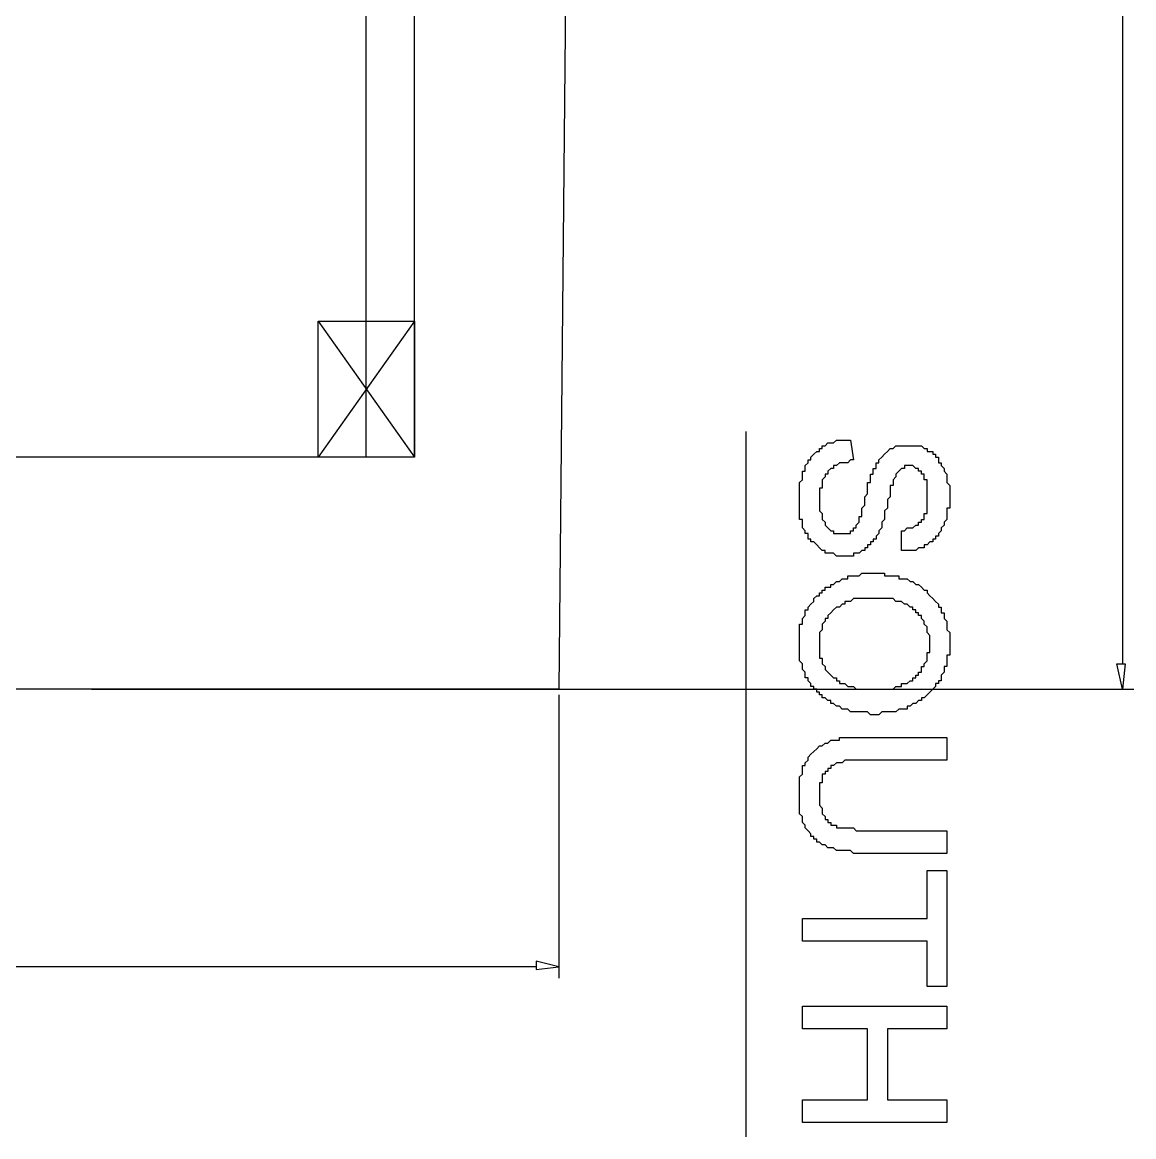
# Model space of a CAD drawing. Header units: inches. Extents: x -628 to 1537, y -1730 to 336.
# Drawn here: x 1432.8 to 1536.7, y -698.9 to -594.7 of the extents above; entities that cross this region are included whole.
import ezdxf

# ---------------------------------------------------------------- set-up
doc = ezdxf.new("R2010")
doc.units = ezdxf.units.IN
doc.layers.get('0').update_dxf_attribs({"linetype": 'CONTINUOUS'})

msp = doc.modelspace()

# ---------------------------------------------------------------- linework, layer by layer
at = {"color": 6}
for p, q in [((1490.93, 180.11), (1482.98, -657.05)), ((1500.46, -632.94), (1500.46, -698.9)), ((1508.67, -634), (1508.94, -633.74)), ((1508.94, -633.74), (1509.21, -633.74)), ((1509.21, -633.74), (1509.46, -633.74)), ((1509.46, -633.74), (1509.46, -633.74)), ((1509.46, -633.74), (1509.73, -633.74)), ((1509.73, -633.74), (1510, -633.74)), ((1510, -633.74), (1510.26, -633.74)), ((1510.26, -633.74), (1510.26, -633.74)), ((1510.26, -633.74), (1510.52, -635.6)), ((1507.35, -634.8), (1507.35, -634.54)), ((1507.35, -634.54), (1507.61, -634.54)), ((1507.61, -634.54), (1507.61, -634.27)), ((1507.61, -634.27), (1507.87, -634.27)), ((1507.87, -634.27), (1508.14, -634)), ((1507.87, -634.27), (1507.87, -634.27)), ((1508.14, -634), (1508.4, -634)), ((1508.4, -634), (1508.4, -634)), ((1508.4, -634), (1508.67, -634)), ((1508.67, -634), (1508.67, -634)), ((1513.7, -634.8), (1513.97, -634.54)), ((1513.97, -634.54), (1513.97, -634.54)), ((1513.97, -634.54), (1514.23, -634.54)), ((1514.23, -634.54), (1514.5, -634.27)), ((1514.5, -634.27), (1514.5, -634.27)), ((1514.5, -634.27), (1514.76, -634.27)), ((1514.76, -634.27), (1515.03, -634.27)), ((1515.03, -634.27), (1515.03, -634.27)), ((1515.03, -634.27), (1515.29, -634.27)), ((1515.29, -634.27), (1515.56, -634.27)), ((1515.56, -634.27), (1515.56, -634.27)), ((1515.56, -634.27), (1515.83, -634.27)), ((1515.83, -634.27), (1516.08, -634.27)), ((1516.08, -634.27), (1516.08, -634.27)), ((1516.08, -634.27), (1516.35, -634.27)), ((1516.35, -634.27), (1516.62, -634.27)), ((1516.62, -634.27), (1516.62, -634.27)), ((1516.62, -634.27), (1516.88, -634.27)), ((1516.88, -634.27), (1517.15, -634.54)), ((1517.15, -634.54), (1517.15, -634.54)), ((1517.15, -634.54), (1517.41, -634.54)), ((1517.41, -634.54), (1517.41, -634.8)), ((1506.29, -635.86), (1506.29, -635.6)), ((1506.29, -635.6), (1506.55, -635.6)), ((1506.55, -635.33), (1506.82, -635.06)), ((1506.55, -635.6), (1506.55, -635.33)), ((1506.55, -635.33), (1506.55, -635.33)), ((1506.82, -635.06), (1507.09, -634.8)), ((1506.82, -635.06), (1506.82, -635.06)), ((1507.09, -634.8), (1507.09, -634.8)), ((1507.09, -634.8), (1507.35, -634.8)), ((1510.26, -635.6), (1510, -635.86)), ((1510.52, -635.6), (1510.26, -635.6)), ((1512.91, -635.6), (1513.17, -635.33)), ((1512.91, -635.86), (1512.91, -635.6)), ((1512.91, -635.6), (1512.91, -635.6)), ((1513.17, -635.33), (1513.44, -635.06)), ((1513.17, -635.33), (1513.17, -635.33)), ((1513.17, -635.33), (1513.17, -635.33)), ((1513.44, -635.06), (1513.7, -634.8)), ((1513.44, -635.06), (1513.44, -635.06)), ((1513.7, -634.8), (1513.7, -634.8)), ((1517.41, -634.8), (1517.68, -634.8)), ((1517.68, -634.8), (1517.94, -634.8)), ((1517.94, -634.8), (1517.94, -635.06)), ((1517.94, -635.06), (1518.2, -635.06)), ((1518.2, -635.06), (1518.2, -635.33)), ((1518.2, -635.33), (1518.47, -635.33)), ((1518.47, -635.33), (1518.47, -635.6)), ((1518.47, -635.6), (1518.47, -635.6)), ((1518.47, -635.6), (1518.47, -635.86)), ((1505.75, -636.92), (1505.75, -636.65)), ((1505.75, -636.65), (1506.02, -636.65)), ((1506.02, -636.12), (1506.29, -635.86)), ((1506.02, -636.39), (1506.02, -636.12)), ((1506.02, -636.12), (1506.02, -636.12)), ((1506.02, -636.65), (1506.02, -636.39)), ((1506.29, -635.86), (1506.29, -635.86)), ((1508.4, -636.39), (1508.14, -636.65)), ((1508.14, -636.65), (1508.14, -636.65)), ((1508.14, -636.65), (1508.14, -636.92)), ((1508.67, -636.39), (1508.4, -636.39)), ((1508.4, -636.39), (1508.4, -636.39)), ((1508.94, -636.12), (1508.67, -636.12)), ((1508.67, -636.12), (1508.67, -636.39)), ((1509.21, -635.86), (1508.94, -636.12)), ((1508.94, -636.12), (1508.94, -636.12)), ((1509.46, -635.86), (1509.21, -635.86)), ((1509.73, -635.86), (1509.46, -635.86)), ((1509.46, -635.86), (1509.46, -635.86)), ((1510, -635.86), (1509.73, -635.86)), ((1512.38, -636.65), (1512.38, -636.39)), ((1512.38, -636.39), (1512.64, -636.39)), ((1512.38, -636.92), (1512.38, -636.65)), ((1512.64, -636.12), (1512.64, -635.86)), ((1512.64, -635.86), (1512.91, -635.86)), ((1512.64, -636.39), (1512.64, -636.12)), ((1512.64, -636.12), (1512.64, -636.12)), ((1514.76, -636.65), (1514.5, -636.92)), ((1515.03, -636.39), (1514.76, -636.65)), ((1514.76, -636.65), (1514.76, -636.65)), ((1515.29, -636.39), (1515.03, -636.39)), ((1515.03, -636.39), (1515.03, -636.39)), ((1515.56, -636.12), (1515.29, -636.12)), ((1515.29, -636.12), (1515.29, -636.39)), ((1515.83, -636.12), (1515.56, -636.12)), ((1516.08, -636.12), (1515.83, -636.12)), ((1515.83, -636.12), (1515.83, -636.12)), ((1516.35, -636.39), (1516.08, -636.12)), ((1516.62, -636.39), (1516.35, -636.39)), ((1516.35, -636.39), (1516.35, -636.39)), ((1516.62, -636.65), (1516.62, -636.39)), ((1516.88, -636.65), (1516.62, -636.65)), ((1516.88, -636.92), (1516.88, -636.65)), ((1518.47, -635.86), (1518.73, -635.86)), ((1518.73, -635.86), (1518.73, -636.12)), ((1518.73, -636.12), (1518.73, -636.12)), ((1518.73, -636.12), (1519, -636.39)), ((1519, -636.39), (1519, -636.39)), ((1519, -636.39), (1519, -636.65)), ((1519, -636.65), (1519.27, -636.92)), ((1505.49, -637.71), (1505.75, -637.45)), ((1505.49, -637.98), (1505.49, -637.71)), ((1505.49, -637.71), (1505.49, -637.71)), ((1505.75, -637.19), (1505.75, -636.92)), ((1505.75, -636.92), (1505.75, -636.92)), ((1505.75, -637.45), (1505.75, -637.19)), ((1507.87, -637.19), (1507.61, -637.45)), ((1507.61, -637.45), (1507.61, -637.71)), ((1507.61, -637.71), (1507.61, -637.71)), ((1507.61, -637.71), (1507.61, -637.98)), ((1508.14, -636.92), (1507.87, -636.92)), ((1507.87, -636.92), (1507.87, -637.19)), ((1507.87, -637.19), (1507.87, -637.19)), ((1511.85, -637.98), (1511.85, -637.71)), ((1511.85, -637.71), (1512.11, -637.71)), ((1512.11, -637.19), (1512.11, -636.92)), ((1512.11, -636.92), (1512.38, -636.92)), ((1512.11, -637.45), (1512.11, -637.19)), ((1512.11, -637.71), (1512.11, -637.45)), ((1514.5, -637.19), (1514.23, -637.45)), ((1514.23, -637.45), (1514.23, -637.45)), ((1514.23, -637.45), (1514.23, -637.71)), ((1514.23, -637.71), (1514.23, -637.98)), ((1514.5, -636.92), (1514.5, -636.92)), ((1514.5, -636.92), (1514.5, -636.92)), ((1514.5, -636.92), (1514.5, -637.19)), ((1514.5, -637.19), (1514.5, -637.19)), ((1517.15, -636.92), (1516.88, -636.92)), ((1517.15, -637.19), (1517.15, -636.92)), ((1517.15, -637.45), (1517.15, -637.19)), ((1517.15, -637.19), (1517.15, -637.19)), ((1517.41, -637.45), (1517.15, -637.45)), ((1517.41, -637.71), (1517.41, -637.45)), ((1517.41, -637.98), (1517.41, -637.71)), ((1519.27, -636.92), (1519.27, -636.92)), ((1519.27, -636.92), (1519.27, -637.19)), ((1519.27, -637.19), (1519.27, -637.45)), ((1519.27, -637.45), (1519.27, -637.45)), ((1519.27, -637.45), (1519.27, -637.71)), ((1519.27, -637.71), (1519.53, -637.98)), ((1505.49, -638.24), (1505.49, -637.98)), ((1505.49, -638.5), (1505.49, -638.24)), ((1505.49, -638.77), (1505.49, -638.5)), ((1505.49, -638.5), (1505.49, -638.5)), ((1505.49, -639.04), (1505.49, -638.77)), ((1507.61, -638.24), (1507.35, -638.24)), ((1507.35, -638.24), (1507.35, -638.5)), ((1507.35, -638.5), (1507.35, -638.77)), ((1507.35, -638.77), (1507.35, -639.04)), ((1507.61, -637.98), (1507.61, -638.24)), ((1511.58, -639.04), (1511.85, -638.77)), ((1511.85, -638.24), (1511.85, -637.98)), ((1511.85, -638.5), (1511.85, -638.24)), ((1511.85, -638.77), (1511.85, -638.5)), ((1511.85, -638.5), (1511.85, -638.5)), ((1514.23, -637.98), (1513.97, -637.98)), ((1513.97, -637.98), (1513.97, -638.24)), ((1513.97, -638.24), (1513.97, -638.5)), ((1513.97, -638.5), (1513.97, -638.77)), ((1513.97, -638.77), (1513.97, -639.04)), ((1517.41, -638.24), (1517.41, -637.98)), ((1517.41, -637.98), (1517.41, -637.98)), ((1517.41, -638.5), (1517.41, -638.24)), ((1517.41, -638.77), (1517.41, -638.5)), ((1517.41, -639.04), (1517.41, -638.77)), ((1517.41, -638.77), (1517.41, -638.77)), ((1519.53, -637.98), (1519.53, -637.98)), ((1519.53, -637.98), (1519.53, -638.24)), ((1519.53, -638.24), (1519.53, -638.5)), ((1519.53, -638.5), (1519.53, -638.77)), ((1519.53, -638.77), (1519.53, -639.04)), ((1505.49, -639.31), (1505.49, -639.04)), ((1505.49, -639.56), (1505.49, -639.31)), ((1505.49, -639.83), (1505.49, -639.56)), ((1505.49, -639.56), (1505.49, -639.56)), ((1505.49, -640.1), (1505.49, -639.83)), ((1505.49, -639.83), (1505.49, -639.83)), ((1507.35, -639.04), (1507.35, -639.04)), ((1507.35, -639.04), (1507.35, -639.31)), ((1507.35, -639.31), (1507.35, -639.31)), ((1507.35, -639.31), (1507.35, -639.56)), ((1507.35, -639.56), (1507.35, -639.83)), ((1507.35, -639.83), (1507.35, -640.1)), ((1511.32, -640.1), (1511.58, -639.83)), ((1511.58, -639.31), (1511.58, -639.04)), ((1511.58, -639.56), (1511.58, -639.31)), ((1511.58, -639.83), (1511.58, -639.56)), ((1511.58, -639.83), (1511.58, -639.83)), ((1513.97, -639.04), (1513.7, -639.31)), ((1513.7, -639.31), (1513.7, -639.31)), ((1513.7, -639.31), (1513.7, -639.56)), ((1513.7, -639.56), (1513.7, -639.83)), ((1513.7, -639.83), (1513.7, -640.1)), ((1517.41, -639.31), (1517.41, -639.04)), ((1517.41, -639.04), (1517.41, -639.04)), ((1517.41, -639.56), (1517.41, -639.31)), ((1517.41, -639.83), (1517.41, -639.56)), ((1517.41, -640.1), (1517.41, -639.83)), ((1519.53, -639.04), (1519.53, -639.04)), ((1519.53, -639.04), (1519.53, -639.31)), ((1519.53, -639.31), (1519.53, -639.31)), ((1519.53, -639.31), (1519.53, -639.56)), ((1519.53, -639.56), (1519.53, -639.83)), ((1519.53, -639.83), (1519.53, -640.1)), ((1505.49, -640.36), (1505.49, -640.1)), ((1505.49, -640.62), (1505.49, -640.36)), ((1505.49, -640.89), (1505.49, -640.62)), ((1505.49, -640.62), (1505.49, -640.62)), ((1505.49, -641.16), (1505.49, -640.89)), ((1507.35, -640.1), (1507.35, -640.36)), ((1507.35, -640.36), (1507.35, -640.36)), ((1507.35, -640.36), (1507.61, -640.62)), ((1507.61, -640.62), (1507.61, -640.89)), ((1507.61, -640.89), (1507.61, -640.89)), ((1507.61, -640.89), (1507.61, -641.16)), ((1511.06, -641.16), (1511.06, -640.89)), ((1511.06, -640.89), (1511.32, -640.89)), ((1511.32, -640.36), (1511.32, -640.1)), ((1511.32, -640.62), (1511.32, -640.36)), ((1511.32, -640.89), (1511.32, -640.62)), ((1511.32, -640.62), (1511.32, -640.62)), ((1513.7, -640.1), (1513.44, -640.36)), ((1513.44, -640.36), (1513.44, -640.62)), ((1513.44, -640.62), (1513.44, -640.89)), ((1513.44, -640.89), (1513.44, -640.89)), ((1513.44, -640.89), (1513.44, -641.16)), ((1513.7, -640.1), (1513.7, -640.1)), ((1517.15, -640.89), (1517.15, -640.62)), ((1517.15, -640.62), (1517.41, -640.62)), ((1517.15, -641.16), (1517.15, -640.89)), ((1517.15, -640.89), (1517.15, -640.89)), ((1517.41, -640.36), (1517.41, -640.1)), ((1517.41, -640.1), (1517.41, -640.1)), ((1517.41, -640.62), (1517.41, -640.36)), ((1519.53, -640.1), (1519.27, -640.1)), ((1519.27, -640.1), (1519.27, -640.36)), ((1519.27, -640.36), (1519.27, -640.62)), ((1519.27, -640.62), (1519.27, -640.89)), ((1519.27, -640.89), (1519.27, -640.89)), ((1519.27, -640.89), (1519.27, -641.16)), ((1505.75, -641.16), (1505.49, -641.16)), ((1505.75, -641.42), (1505.75, -641.16)), ((1505.75, -641.69), (1505.75, -641.42)), ((1505.75, -641.95), (1505.75, -641.69)), ((1505.75, -641.69), (1505.75, -641.69)), ((1506.02, -642.22), (1505.75, -641.95)), ((1507.61, -641.16), (1507.61, -641.16)), ((1507.61, -641.16), (1507.87, -641.42)), ((1507.87, -641.42), (1507.87, -641.69)), ((1507.87, -641.69), (1507.87, -641.69)), ((1507.87, -641.69), (1508.14, -641.95)), ((1508.14, -641.95), (1508.14, -641.95)), ((1508.14, -641.95), (1508.4, -642.22)), ((1510.52, -642.22), (1510.52, -641.95)), ((1510.52, -641.95), (1510.79, -641.95)), ((1510.79, -641.69), (1511.06, -641.42)), ((1510.79, -641.95), (1510.79, -641.69)), ((1510.79, -641.69), (1510.79, -641.69)), ((1511.06, -641.42), (1511.06, -641.16)), ((1511.06, -641.16), (1511.06, -641.16)), ((1511.06, -641.42), (1511.06, -641.42)), ((1513.17, -641.95), (1512.91, -642.22)), ((1513.44, -641.16), (1513.17, -641.42)), ((1513.17, -641.42), (1513.17, -641.42)), ((1513.17, -641.42), (1513.17, -641.69)), ((1513.17, -641.69), (1513.17, -641.69)), ((1513.17, -641.69), (1513.17, -641.95)), ((1513.17, -641.95), (1513.17, -641.95)), ((1515.29, -642.22), (1515.56, -641.95)), ((1515.56, -641.95), (1515.56, -641.95)), ((1515.56, -641.95), (1515.83, -641.95)), ((1515.83, -641.95), (1516.08, -641.95)), ((1516.08, -641.95), (1516.35, -641.69)), ((1516.08, -641.95), (1516.08, -641.95)), ((1516.35, -641.69), (1516.35, -641.69)), ((1516.35, -641.69), (1516.62, -641.69)), ((1516.62, -641.69), (1516.62, -641.42)), ((1516.62, -641.42), (1516.88, -641.42)), ((1516.88, -641.42), (1516.88, -641.16)), ((1516.88, -641.16), (1517.15, -641.16)), ((1519, -641.69), (1518.73, -641.95)), ((1518.73, -641.95), (1518.73, -642.22)), ((1519.27, -641.16), (1519, -641.42)), ((1519, -641.42), (1519, -641.42)), ((1519, -641.42), (1519, -641.69)), ((1519, -641.69), (1519, -641.69)), ((1506.02, -642.48), (1506.02, -642.22)), ((1506.02, -642.22), (1506.02, -642.22)), ((1506.29, -642.48), (1506.02, -642.48)), ((1506.29, -642.74), (1506.29, -642.48)), ((1506.29, -643.01), (1506.29, -642.74)), ((1506.55, -643.01), (1506.29, -643.01)), ((1506.55, -643.27), (1506.55, -643.01)), ((1508.4, -642.22), (1508.4, -642.22)), ((1508.4, -642.22), (1508.67, -642.22)), ((1508.67, -642.22), (1508.67, -642.48)), ((1508.67, -642.48), (1508.94, -642.48)), ((1508.94, -642.48), (1509.21, -642.48)), ((1509.21, -642.48), (1509.21, -642.48)), ((1509.21, -642.48), (1509.46, -642.48)), ((1509.46, -642.48), (1509.73, -642.48)), ((1509.73, -642.48), (1509.73, -642.48)), ((1509.73, -642.48), (1510, -642.48)), ((1510, -642.48), (1510.26, -642.48)), ((1510.26, -642.48), (1510.26, -642.22)), ((1510.26, -642.22), (1510.52, -642.22)), ((1512.64, -643.01), (1512.38, -643.01)), ((1512.38, -643.01), (1512.38, -643.27)), ((1512.91, -642.48), (1512.64, -642.74)), ((1512.64, -642.74), (1512.64, -642.74)), ((1512.64, -642.74), (1512.64, -643.01)), ((1512.91, -642.22), (1512.91, -642.22)), ((1512.91, -642.22), (1512.91, -642.48)), ((1515.03, -642.22), (1515.29, -642.22)), ((1515.03, -644.07), (1515.03, -642.22)), ((1518.2, -643.01), (1517.94, -643.01)), ((1517.94, -643.01), (1517.94, -643.27)), ((1518.47, -642.74), (1518.2, -642.74)), ((1518.2, -642.74), (1518.2, -643.01)), ((1518.73, -642.22), (1518.47, -642.48)), ((1518.47, -642.48), (1518.47, -642.48)), ((1518.47, -642.48), (1518.47, -642.74)), ((1518.73, -642.22), (1518.73, -642.22)), ((1506.82, -643.27), (1506.55, -643.27)), ((1507.09, -643.54), (1506.82, -643.27)), ((1506.82, -643.27), (1506.82, -643.27)), ((1507.35, -643.81), (1507.09, -643.54)), ((1507.09, -643.54), (1507.09, -643.54)), ((1507.61, -644.07), (1507.35, -643.81)), ((1507.35, -643.81), (1507.35, -643.81)), ((1507.87, -644.07), (1507.61, -644.07)), ((1507.61, -644.07), (1507.61, -644.07)), ((1507.87, -644.33), (1507.87, -644.07)), ((1511.32, -644.07), (1511.06, -644.33)), ((1511.58, -644.07), (1511.32, -644.07)), ((1511.32, -644.07), (1511.32, -644.07)), ((1511.85, -643.81), (1511.58, -643.81)), ((1511.58, -643.81), (1511.58, -644.07)), ((1512.11, -643.54), (1511.85, -643.54)), ((1511.85, -643.54), (1511.85, -643.81)), ((1512.38, -643.27), (1512.11, -643.27)), ((1512.11, -643.27), (1512.11, -643.54)), ((1515.29, -644.07), (1515.03, -644.07)), ((1515.56, -644.07), (1515.29, -644.07)), ((1515.29, -644.07), (1515.29, -644.07)), ((1515.83, -644.07), (1515.56, -644.07)), ((1516.08, -644.07), (1515.83, -644.07)), ((1516.35, -644.07), (1516.08, -644.07)), ((1516.08, -644.07), (1516.08, -644.07)), ((1516.62, -643.81), (1516.35, -644.07)), ((1516.88, -643.81), (1516.62, -643.81)), ((1516.62, -643.81), (1516.62, -643.81)), ((1517.15, -643.81), (1516.88, -643.81)), ((1517.41, -643.54), (1517.15, -643.54)), ((1517.15, -643.54), (1517.15, -643.81)), ((1517.68, -643.27), (1517.41, -643.54)), ((1517.41, -643.54), (1517.41, -643.54)), ((1517.94, -643.27), (1517.68, -643.27)), ((1517.68, -643.27), (1517.68, -643.27)), ((1508.14, -644.33), (1507.87, -644.33)), ((1508.4, -644.33), (1508.14, -644.33)), ((1508.67, -644.33), (1508.4, -644.33)), ((1508.4, -644.33), (1508.4, -644.33)), ((1508.94, -644.6), (1508.67, -644.33)), ((1509.21, -644.6), (1508.94, -644.6)), ((1508.94, -644.6), (1508.94, -644.6)), ((1509.46, -644.6), (1509.21, -644.6)), ((1509.73, -644.6), (1509.46, -644.6)), ((1509.46, -644.6), (1509.46, -644.6)), ((1510, -644.6), (1509.73, -644.6)), ((1509.73, -644.6), (1509.73, -644.6)), ((1510.26, -644.6), (1510, -644.6)), ((1510.52, -644.6), (1510.26, -644.6)), ((1510.79, -644.33), (1510.52, -644.33)), ((1510.52, -644.33), (1510.52, -644.6)), ((1511.06, -644.33), (1510.79, -644.33)), ((1511.06, -644.33), (1511.06, -644.33)), ((1511.06, -646.45), (1511.32, -646.19)), ((1511.32, -646.19), (1511.58, -646.19)), ((1511.58, -646.19), (1511.85, -646.19)), ((1511.85, -646.19), (1511.85, -646.19)), ((1511.85, -646.19), (1512.11, -646.19)), ((1512.11, -646.19), (1512.38, -646.19)), ((1512.38, -646.19), (1512.38, -646.19)), ((1512.38, -646.19), (1512.64, -646.19)), ((1512.64, -646.19), (1512.91, -646.19)), ((1512.91, -646.19), (1513.17, -646.19)), ((1513.17, -646.19), (1513.44, -646.19)), ((1513.44, -646.19), (1513.44, -646.45)), ((1508.4, -647.51), (1508.4, -647.24)), ((1508.4, -647.24), (1508.67, -647.24)), ((1508.67, -647.24), (1508.94, -646.98)), ((1508.67, -647.24), (1508.67, -647.24)), ((1508.94, -646.98), (1509.21, -646.98)), ((1509.21, -646.98), (1509.46, -646.72)), ((1509.21, -646.98), (1509.21, -646.98)), ((1509.46, -646.72), (1509.46, -646.72)), ((1509.46, -646.72), (1509.73, -646.72)), ((1509.73, -646.72), (1510, -646.72)), ((1510, -646.72), (1510, -646.45)), ((1510, -646.45), (1510.26, -646.45)), ((1510.26, -646.45), (1510.52, -646.45)), ((1510.52, -646.45), (1510.52, -646.45)), ((1510.52, -646.45), (1510.79, -646.45)), ((1510.79, -646.45), (1511.06, -646.45)), ((1511.06, -646.45), (1511.06, -646.45)), ((1513.44, -646.45), (1513.7, -646.45)), ((1513.7, -646.45), (1513.97, -646.45)), ((1513.97, -646.45), (1514.23, -646.45)), ((1514.23, -646.45), (1514.23, -646.45)), ((1514.23, -646.45), (1514.5, -646.45)), ((1514.5, -646.45), (1514.76, -646.45)), ((1514.76, -646.45), (1514.76, -646.72)), ((1514.76, -646.72), (1515.03, -646.72)), ((1515.03, -646.72), (1515.29, -646.72)), ((1515.29, -646.72), (1515.29, -646.72)), ((1515.29, -646.72), (1515.56, -646.72)), ((1515.56, -646.72), (1515.83, -646.98)), ((1515.83, -646.98), (1515.83, -646.98)), ((1515.83, -646.98), (1516.08, -646.98)), ((1516.08, -646.98), (1516.08, -646.98)), ((1516.08, -646.98), (1516.35, -647.24)), ((1516.35, -647.24), (1516.35, -647.24)), ((1516.35, -647.24), (1516.62, -647.24)), ((1516.62, -647.24), (1516.88, -647.51)), ((1506.82, -648.57), (1507.09, -648.31)), ((1507.09, -648.31), (1507.09, -648.31)), ((1507.09, -648.31), (1507.35, -648.31)), ((1507.35, -648.31), (1507.35, -648.04)), ((1507.35, -648.04), (1507.61, -648.04)), ((1507.61, -648.04), (1507.61, -647.78)), ((1507.61, -647.78), (1507.87, -647.78)), ((1507.87, -647.78), (1507.87, -647.51)), ((1507.87, -647.51), (1508.14, -647.51)), ((1508.14, -647.51), (1508.4, -647.51)), ((1516.88, -647.51), (1516.88, -647.51)), ((1516.88, -647.51), (1517.15, -647.78)), ((1517.15, -647.78), (1517.15, -647.78)), ((1517.15, -647.78), (1517.41, -647.78)), ((1517.41, -647.78), (1517.41, -648.04)), ((1517.41, -648.04), (1517.41, -648.04)), ((1517.41, -648.04), (1517.68, -648.31)), ((1517.68, -648.31), (1517.68, -648.31)), ((1517.68, -648.31), (1517.94, -648.57)), ((1506.29, -649.37), (1506.55, -649.1)), ((1506.29, -649.63), (1506.29, -649.37)), ((1506.29, -649.37), (1506.29, -649.37)), ((1506.55, -649.1), (1506.82, -648.84)), ((1506.55, -649.1), (1506.55, -649.1)), ((1506.82, -648.84), (1506.82, -648.57)), ((1506.82, -648.84), (1506.82, -648.84)), ((1508.94, -649.37), (1508.67, -649.63)), ((1509.21, -649.37), (1508.94, -649.37)), ((1508.94, -649.37), (1508.94, -649.37)), ((1509.46, -649.1), (1509.21, -649.37)), ((1509.73, -649.1), (1509.46, -649.1)), ((1509.46, -649.1), (1509.46, -649.1)), ((1510, -648.84), (1509.73, -648.84)), ((1509.73, -648.84), (1509.73, -649.1)), ((1510.26, -648.84), (1510, -648.84)), ((1510.52, -648.57), (1510.26, -648.84)), ((1510.26, -648.84), (1510.26, -648.84)), ((1510.79, -648.57), (1510.52, -648.57)), ((1511.06, -648.57), (1510.79, -648.57)), ((1510.79, -648.57), (1510.79, -648.57)), ((1511.32, -648.57), (1511.06, -648.57)), ((1511.58, -648.57), (1511.32, -648.57)), ((1511.32, -648.57), (1511.32, -648.57)), ((1511.85, -648.57), (1511.58, -648.57)), ((1512.11, -648.57), (1511.85, -648.57)), ((1512.38, -648.57), (1512.11, -648.57)), ((1512.64, -648.57), (1512.38, -648.57)), ((1512.38, -648.57), (1512.38, -648.57)), ((1512.91, -648.57), (1512.64, -648.57)), ((1513.17, -648.57), (1512.91, -648.57)), ((1512.91, -648.57), (1512.91, -648.57)), ((1513.44, -648.57), (1513.17, -648.57)), ((1513.7, -648.57), (1513.44, -648.57)), ((1513.97, -648.57), (1513.7, -648.57)), ((1514.23, -648.57), (1513.97, -648.57)), ((1513.97, -648.57), (1513.97, -648.57)), ((1514.5, -648.84), (1514.23, -648.57)), ((1514.76, -648.84), (1514.5, -648.84)), ((1514.5, -648.84), (1514.5, -648.84)), ((1515.03, -648.84), (1514.76, -648.84)), ((1515.29, -649.1), (1515.03, -648.84)), ((1515.03, -648.84), (1515.03, -648.84)), ((1515.56, -649.1), (1515.29, -649.1)), ((1515.29, -649.1), (1515.29, -649.1)), ((1515.83, -649.37), (1515.56, -649.1)), ((1515.56, -649.1), (1515.56, -649.1)), ((1516.08, -649.37), (1515.83, -649.37)), ((1515.83, -649.37), (1515.83, -649.37)), ((1516.08, -649.63), (1516.08, -649.37)), ((1517.94, -648.57), (1517.94, -648.57)), ((1517.94, -648.57), (1518.2, -648.84)), ((1518.2, -648.84), (1518.2, -648.84)), ((1518.2, -648.84), (1518.47, -649.1)), ((1518.47, -649.1), (1518.47, -649.1)), ((1518.47, -649.1), (1518.47, -649.37)), ((1518.47, -649.37), (1518.73, -649.37)), ((1518.73, -649.37), (1518.73, -649.63)), ((1505.75, -650.43), (1506.02, -650.16)), ((1506.02, -649.89), (1506.02, -649.63)), ((1506.02, -649.63), (1506.29, -649.63)), ((1506.02, -650.16), (1506.02, -649.89)), ((1506.02, -650.16), (1506.02, -650.16)), ((1508.4, -649.89), (1508.14, -650.16)), ((1508.14, -650.16), (1508.14, -650.16)), ((1508.14, -650.16), (1508.14, -650.43)), ((1508.67, -649.63), (1508.4, -649.89)), ((1508.4, -649.89), (1508.4, -649.89)), ((1508.67, -649.63), (1508.67, -649.63)), ((1508.67, -649.63), (1508.67, -649.63)), ((1516.35, -649.63), (1516.08, -649.63)), ((1516.35, -649.89), (1516.35, -649.63)), ((1516.62, -649.89), (1516.35, -649.89)), ((1516.62, -650.16), (1516.62, -649.89)), ((1516.88, -650.16), (1516.62, -650.16)), ((1516.88, -650.43), (1516.88, -650.16)), ((1518.73, -649.63), (1518.73, -649.89)), ((1518.73, -649.89), (1519, -649.89)), ((1519, -649.89), (1519, -650.16)), ((1519, -650.16), (1519, -650.43)), ((1505.49, -651.22), (1505.49, -650.95)), ((1505.49, -650.95), (1505.75, -650.95)), ((1505.49, -651.49), (1505.49, -651.22)), ((1505.75, -650.69), (1505.75, -650.43)), ((1505.75, -650.43), (1505.75, -650.43)), ((1505.75, -650.95), (1505.75, -650.69)), ((1507.87, -650.69), (1507.61, -650.95)), ((1507.61, -650.95), (1507.61, -651.22)), ((1507.61, -651.22), (1507.61, -651.22)), ((1507.61, -651.22), (1507.61, -651.49)), ((1508.14, -650.43), (1507.87, -650.43)), ((1507.87, -650.43), (1507.87, -650.69)), ((1507.87, -650.69), (1507.87, -650.69)), ((1517.15, -650.69), (1516.88, -650.43)), ((1516.88, -650.43), (1516.88, -650.43)), ((1517.15, -650.95), (1517.15, -650.69)), ((1517.41, -651.22), (1517.15, -650.95)), ((1517.15, -650.95), (1517.15, -650.95)), ((1517.41, -651.49), (1517.41, -651.22)), ((1517.41, -651.22), (1517.41, -651.22)), ((1519, -650.43), (1519, -650.43)), ((1519, -650.43), (1519.27, -650.69)), ((1519.27, -650.69), (1519.27, -650.69)), ((1519.27, -650.69), (1519.27, -650.95)), ((1519.27, -650.95), (1519.27, -651.22)), ((1519.27, -651.22), (1519.27, -651.22)), ((1519.27, -651.22), (1519.27, -651.49)), ((1505.49, -651.75), (1505.49, -651.49)), ((1505.49, -652.01), (1505.49, -651.75)), ((1505.49, -651.75), (1505.49, -651.75)), ((1505.49, -652.28), (1505.49, -652.01)), ((1505.49, -652.55), (1505.49, -652.28)), ((1505.49, -652.28), (1505.49, -652.28)), ((1507.61, -651.49), (1507.35, -651.75)), ((1507.35, -651.75), (1507.35, -651.75)), ((1507.35, -651.75), (1507.35, -652.01)), ((1507.35, -652.01), (1507.35, -652.28)), ((1507.35, -652.28), (1507.35, -652.28)), ((1507.35, -652.28), (1507.35, -652.55)), ((1517.41, -651.75), (1517.41, -651.49)), ((1517.68, -652.01), (1517.41, -651.75)), ((1517.41, -651.75), (1517.41, -651.75)), ((1517.68, -652.28), (1517.68, -652.01)), ((1517.68, -652.55), (1517.68, -652.28)), ((1519.27, -651.49), (1519.53, -651.75)), ((1519.53, -651.75), (1519.53, -652.01)), ((1519.53, -652.01), (1519.53, -652.01)), ((1519.53, -652.01), (1519.53, -652.28)), ((1519.53, -652.28), (1519.53, -652.55)), ((1505.49, -652.81), (1505.49, -652.55)), ((1505.49, -653.07), (1505.49, -652.81)), ((1505.49, -652.81), (1505.49, -652.81)), ((1505.49, -653.34), (1505.49, -653.07)), ((1505.49, -653.6), (1505.49, -653.34)), ((1505.49, -653.34), (1505.49, -653.34)), ((1507.35, -652.55), (1507.35, -652.81)), ((1507.35, -652.81), (1507.35, -654.13)), ((1507.35, -652.81), (1507.35, -652.81)), ((1507.35, -652.81), (1507.35, -652.81)), ((1517.68, -652.81), (1517.68, -652.55)), ((1517.68, -652.55), (1517.68, -652.55)), ((1517.68, -653.07), (1517.68, -652.81)), ((1517.68, -653.34), (1517.68, -653.07)), ((1517.68, -653.07), (1517.68, -653.07)), ((1517.68, -653.6), (1517.68, -653.34)), ((1519.53, -652.55), (1519.53, -652.81)), ((1519.53, -652.81), (1519.53, -653.87)), ((1519.53, -652.81), (1519.53, -652.81)), ((1519.53, -652.81), (1519.53, -652.81)), ((1505.49, -653.87), (1505.49, -653.6)), ((1505.49, -654.13), (1505.49, -653.87)), ((1505.49, -654.4), (1505.49, -654.13)), ((1505.49, -654.13), (1505.49, -654.13)), ((1505.75, -654.66), (1505.49, -654.4)), ((1507.35, -654.13), (1507.61, -654.13)), ((1507.61, -654.13), (1507.61, -654.66)), ((1517.15, -654.66), (1517.41, -654.4)), ((1517.41, -653.87), (1517.41, -653.6)), ((1517.41, -653.6), (1517.68, -653.6)), ((1517.41, -654.13), (1517.41, -653.87)), ((1517.41, -654.4), (1517.41, -654.13)), ((1517.41, -654.13), (1517.41, -654.13)), ((1519.53, -653.87), (1519.27, -653.87)), ((1519.27, -653.87), (1519.27, -654.93)), ((1505.75, -654.93), (1505.75, -654.66)), ((1505.75, -654.66), (1505.75, -654.66)), ((1505.75, -655.19), (1505.75, -654.93)), ((1506.02, -655.46), (1505.75, -655.19)), ((1505.75, -655.19), (1505.75, -655.19)), ((1506.02, -655.72), (1506.02, -655.46)), ((1506.02, -655.46), (1506.02, -655.46)), ((1507.61, -654.66), (1507.87, -654.93)), ((1507.87, -654.93), (1507.87, -654.93)), ((1507.87, -654.93), (1507.87, -655.19)), ((1507.87, -655.19), (1508.14, -655.46)), ((1508.14, -655.46), (1508.14, -655.46)), ((1508.14, -655.46), (1508.4, -655.72)), ((1516.62, -655.72), (1516.62, -655.46)), ((1516.62, -655.46), (1516.88, -655.46)), ((1516.88, -655.19), (1516.88, -654.93)), ((1516.88, -654.93), (1517.15, -654.93)), ((1516.88, -655.46), (1516.88, -655.19)), ((1517.15, -654.93), (1517.15, -654.66)), ((1517.15, -654.66), (1517.15, -654.66)), ((1519, -655.46), (1518.73, -655.72)), ((1519.27, -654.93), (1519, -654.93)), ((1519, -654.93), (1519, -655.19)), ((1519, -655.19), (1519, -655.46)), ((1519, -655.46), (1519, -655.46)), ((1506.02, -655.99), (1506.02, -655.72)), ((1506.29, -655.99), (1506.02, -655.99)), ((1506.29, -656.25), (1506.29, -655.99)), ((1506.55, -656.51), (1506.29, -656.25)), ((1506.29, -656.25), (1506.29, -656.25)), ((1506.55, -656.78), (1506.55, -656.51)), ((1508.4, -655.72), (1508.4, -655.72)), ((1508.4, -655.72), (1508.67, -655.99)), ((1508.67, -655.99), (1508.67, -655.99)), ((1508.67, -655.99), (1508.67, -655.99)), ((1508.67, -655.99), (1508.94, -655.99)), ((1508.94, -655.99), (1508.94, -656.25)), ((1508.94, -656.25), (1509.21, -656.25)), ((1509.21, -656.25), (1509.21, -656.51)), ((1509.21, -656.51), (1509.46, -656.51)), ((1509.46, -656.51), (1509.73, -656.51)), ((1509.73, -656.51), (1509.73, -656.51)), ((1509.73, -656.51), (1510, -656.78)), ((1515.03, -656.78), (1515.03, -656.51)), ((1515.03, -656.51), (1515.29, -656.51)), ((1515.29, -656.51), (1515.29, -656.51)), ((1515.29, -656.51), (1515.56, -656.51)), ((1515.56, -656.51), (1515.83, -656.25)), ((1515.83, -656.25), (1515.83, -656.25)), ((1515.83, -656.25), (1516.08, -656.25)), ((1516.08, -656.25), (1516.08, -655.99)), ((1516.08, -655.99), (1516.35, -655.99)), ((1516.35, -655.99), (1516.35, -655.72)), ((1516.35, -655.72), (1516.62, -655.72)), ((1516.35, -655.99), (1516.35, -655.99)), ((1518.47, -656.51), (1518.2, -656.51)), ((1518.2, -656.51), (1518.2, -656.78)), ((1518.73, -656.25), (1518.47, -656.25)), ((1518.47, -656.25), (1518.47, -656.51)), ((1518.73, -655.72), (1518.73, -655.72)), ((1518.73, -655.72), (1518.73, -655.99)), ((1518.73, -655.99), (1518.73, -656.25)), ((1482.98, -657.05), (1119.62, -657.05)), ((1482.98, -657.05), (1469.48, -657.05)), ((1506.82, -656.78), (1506.55, -656.78)), ((1506.82, -657.05), (1506.82, -656.78)), ((1507.09, -657.05), (1506.82, -657.05)), ((1507.09, -657.32), (1507.09, -657.05)), ((1507.35, -657.32), (1507.09, -657.32)), ((1507.35, -657.57), (1507.35, -657.32)), ((1507.61, -657.57), (1507.35, -657.57)), ((1507.35, -657.57), (1507.35, -657.57)), ((1507.61, -657.84), (1507.61, -657.57)), ((1510, -656.78), (1510, -656.78)), ((1510, -656.78), (1510.26, -656.78)), ((1510.26, -656.78), (1510.52, -656.78)), ((1510.52, -656.78), (1510.52, -656.78)), ((1510.52, -656.78), (1510.79, -657.05)), ((1510.79, -657.05), (1511.06, -657.05)), ((1511.06, -657.05), (1511.06, -657.05)), ((1511.06, -657.05), (1511.32, -657.05)), ((1511.32, -657.05), (1511.58, -657.05)), ((1511.58, -657.05), (1511.85, -657.05)), ((1511.85, -657.05), (1512.11, -657.05)), ((1512.11, -657.05), (1512.11, -657.05)), ((1512.11, -657.05), (1512.38, -657.05)), ((1512.38, -657.05), (1512.38, -657.05)), ((1512.38, -657.05), (1512.64, -657.05)), ((1512.64, -657.05), (1512.91, -657.05)), ((1512.91, -657.05), (1513.17, -657.05)), ((1513.17, -657.05), (1513.17, -657.05)), ((1513.17, -657.05), (1513.44, -657.05)), ((1513.44, -657.05), (1513.7, -657.05)), ((1513.7, -657.05), (1513.97, -657.05)), ((1513.97, -657.05), (1513.97, -657.05)), ((1513.97, -657.05), (1514.23, -657.05)), ((1514.23, -657.05), (1514.5, -656.78)), ((1514.5, -656.78), (1514.5, -656.78)), ((1514.5, -656.78), (1514.76, -656.78)), ((1514.76, -656.78), (1515.03, -656.78)), ((1517.41, -657.57), (1517.15, -657.84)), ((1517.68, -657.32), (1517.41, -657.57)), ((1517.41, -657.57), (1517.41, -657.57)), ((1517.94, -657.05), (1517.68, -657.32)), ((1517.68, -657.32), (1517.68, -657.32)), ((1518.2, -656.78), (1517.94, -657.05)), ((1517.94, -657.05), (1517.94, -657.05)), ((1518.2, -656.78), (1518.2, -656.78)), ((1507.87, -657.84), (1507.61, -657.84)), ((1508.14, -658.11), (1507.87, -657.84)), ((1507.87, -657.84), (1507.87, -657.84)), ((1508.4, -658.11), (1508.14, -658.11)), ((1508.14, -658.11), (1508.14, -658.11)), ((1508.4, -658.37), (1508.4, -658.11)), ((1508.67, -658.37), (1508.4, -658.37)), ((1508.94, -658.63), (1508.67, -658.37)), ((1508.67, -658.37), (1508.67, -658.37)), ((1509.21, -658.63), (1508.94, -658.63)), ((1509.46, -658.9), (1509.21, -658.63)), ((1509.21, -658.63), (1509.21, -658.63)), ((1515.83, -658.63), (1515.56, -658.63)), ((1515.56, -658.63), (1515.56, -658.9)), ((1516.08, -658.37), (1515.83, -658.63)), ((1515.83, -658.63), (1515.83, -658.63)), ((1516.35, -658.37), (1516.08, -658.37)), ((1516.62, -658.11), (1516.35, -658.37)), ((1516.35, -658.37), (1516.35, -658.37)), ((1516.88, -658.11), (1516.62, -658.11)), ((1516.62, -658.11), (1516.62, -658.11)), ((1517.15, -657.84), (1516.88, -657.84)), ((1516.88, -657.84), (1516.88, -658.11)), ((1517.15, -657.84), (1517.15, -657.84)), ((1509.73, -658.9), (1509.46, -658.9)), ((1509.46, -658.9), (1509.46, -658.9)), ((1510, -658.9), (1509.73, -658.9)), ((1510.26, -659.17), (1510, -658.9)), ((1510, -658.9), (1510, -658.9)), ((1510.52, -659.17), (1510.26, -659.17)), ((1510.79, -659.17), (1510.52, -659.17)), ((1511.06, -659.17), (1510.79, -659.17)), ((1510.79, -659.17), (1510.79, -659.17)), ((1511.32, -659.17), (1511.06, -659.17)), ((1511.58, -659.17), (1511.32, -659.17)), ((1511.32, -659.17), (1511.32, -659.17)), ((1511.85, -659.17), (1511.58, -659.17)), ((1512.11, -659.43), (1511.85, -659.17)), ((1512.38, -659.43), (1512.11, -659.43)), ((1512.11, -659.43), (1512.11, -659.43)), ((1512.64, -659.43), (1512.38, -659.43)), ((1512.38, -659.43), (1512.38, -659.43)), ((1512.91, -659.43), (1512.64, -659.43)), ((1513.17, -659.17), (1512.91, -659.43)), ((1513.44, -659.17), (1513.17, -659.17)), ((1513.17, -659.17), (1513.17, -659.17)), ((1513.7, -659.17), (1513.44, -659.17)), ((1513.97, -659.17), (1513.7, -659.17)), ((1514.23, -659.17), (1513.97, -659.17)), ((1513.97, -659.17), (1513.97, -659.17)), ((1514.5, -659.17), (1514.23, -659.17)), ((1514.76, -658.9), (1514.5, -659.17)), ((1514.5, -659.17), (1514.5, -659.17)), ((1515.03, -658.9), (1514.76, -658.9)), ((1515.29, -658.9), (1515.03, -658.9)), ((1515.03, -658.9), (1515.03, -658.9)), ((1515.56, -658.9), (1515.29, -658.9)), ((1508.14, -662.08), (1508.4, -661.82)), ((1508.4, -661.82), (1508.4, -661.82)), ((1508.4, -661.82), (1508.67, -661.82)), ((1508.67, -661.82), (1508.94, -661.82)), ((1508.94, -661.82), (1508.94, -661.82)), ((1508.94, -661.82), (1509.21, -661.82)), ((1509.21, -661.82), (1509.21, -661.55)), ((1509.21, -661.55), (1509.46, -661.55)), ((1509.46, -661.55), (1509.73, -661.55)), ((1509.73, -661.55), (1509.73, -661.55)), ((1509.73, -661.55), (1510, -661.55)), ((1510, -661.55), (1510.26, -661.55)), ((1510.26, -661.55), (1510.26, -661.55)), ((1510.26, -661.55), (1510.52, -661.55)), ((1510.52, -661.55), (1510.79, -661.55)), ((1510.79, -661.55), (1511.06, -661.55)), ((1511.06, -661.55), (1511.06, -661.55)), ((1511.06, -661.55), (1511.32, -661.55)), ((1511.32, -661.55), (1511.32, -661.55)), ((1511.32, -661.55), (1519.27, -661.55)), ((1519.27, -661.55), (1519.27, -663.67)), ((1506.55, -663.13), (1506.82, -662.87)), ((1506.82, -662.87), (1507.09, -662.61)), ((1506.82, -662.87), (1506.82, -662.87)), ((1507.09, -662.61), (1507.35, -662.34)), ((1507.09, -662.61), (1507.09, -662.61)), ((1507.35, -662.34), (1507.35, -662.34)), ((1507.35, -662.34), (1507.61, -662.34)), ((1507.61, -662.34), (1507.87, -662.08)), ((1507.87, -662.08), (1507.87, -662.08)), ((1507.87, -662.08), (1508.14, -662.08)), ((1506.02, -663.94), (1506.29, -663.67)), ((1506.02, -664.19), (1506.02, -663.94)), ((1506.02, -663.94), (1506.02, -663.94)), ((1506.02, -663.94), (1506.02, -663.94)), ((1506.29, -663.4), (1506.55, -663.13)), ((1506.29, -663.67), (1506.29, -663.4)), ((1506.29, -663.4), (1506.29, -663.4)), ((1506.55, -663.13), (1506.55, -663.13)), ((1508.94, -663.94), (1508.67, -664.19)), ((1509.21, -663.94), (1508.94, -663.94)), ((1509.46, -663.94), (1509.21, -663.94)), ((1509.21, -663.94), (1509.21, -663.94)), ((1509.73, -663.67), (1509.46, -663.94)), ((1509.46, -663.94), (1509.46, -663.94)), ((1510, -663.67), (1509.73, -663.67)), ((1510.26, -663.67), (1510, -663.67)), ((1510, -663.67), (1510, -663.67)), ((1510.52, -663.67), (1510.26, -663.67)), ((1510.79, -663.67), (1510.52, -663.67)), ((1510.52, -663.67), (1510.52, -663.67)), ((1511.06, -663.67), (1510.79, -663.67)), ((1511.32, -663.67), (1511.06, -663.67)), ((1519.27, -663.67), (1511.32, -663.67)), ((1511.32, -663.67), (1511.32, -663.67)), ((1505.49, -665.25), (1505.75, -664.99)), ((1505.75, -664.46), (1505.75, -664.19)), ((1505.75, -664.19), (1506.02, -664.19)), ((1505.75, -664.73), (1505.75, -664.46)), ((1505.75, -664.99), (1505.75, -664.73)), ((1505.75, -664.73), (1505.75, -664.73)), ((1507.87, -664.99), (1507.61, -664.99)), ((1507.61, -664.99), (1507.61, -665.25)), ((1508.14, -664.73), (1507.87, -664.73)), ((1507.87, -664.73), (1507.87, -664.73)), ((1507.87, -664.73), (1507.87, -664.99)), ((1508.4, -664.46), (1508.14, -664.46)), ((1508.14, -664.46), (1508.14, -664.73)), ((1508.67, -664.19), (1508.4, -664.19)), ((1508.4, -664.19), (1508.4, -664.46)), ((1508.67, -664.19), (1508.67, -664.19)), ((1505.49, -665.52), (1505.49, -665.25)), ((1505.49, -665.25), (1505.49, -665.25)), ((1505.49, -665.79), (1505.49, -665.52)), ((1505.49, -666.05), (1505.49, -665.79)), ((1505.49, -665.79), (1505.49, -665.79)), ((1505.49, -666.32), (1505.49, -666.05)), ((1507.61, -665.79), (1507.35, -665.79)), ((1507.35, -665.79), (1507.35, -666.05)), ((1507.35, -666.05), (1507.35, -666.32)), ((1507.61, -665.25), (1507.61, -665.25)), ((1507.61, -665.25), (1507.61, -665.52)), ((1507.61, -665.52), (1507.61, -665.79)), ((1505.49, -666.58), (1505.49, -666.32)), ((1505.49, -666.84), (1505.49, -666.58)), ((1505.49, -667.11), (1505.49, -666.84)), ((1505.49, -666.84), (1505.49, -666.84)), ((1507.35, -666.32), (1507.35, -666.58)), ((1507.35, -666.58), (1507.35, -666.84)), ((1507.35, -666.84), (1507.35, -666.84)), ((1507.35, -666.84), (1507.35, -667.11)), ((1505.49, -667.37), (1505.49, -667.11)), ((1505.49, -667.64), (1505.49, -667.37)), ((1505.49, -667.37), (1505.49, -667.37)), ((1505.49, -667.9), (1505.49, -667.64)), ((1505.49, -668.17), (1505.49, -667.9)), ((1507.35, -667.11), (1507.35, -667.37)), ((1507.35, -667.37), (1507.35, -667.37)), ((1507.35, -667.37), (1507.35, -667.64)), ((1507.35, -667.64), (1507.35, -667.9)), ((1507.35, -667.9), (1507.61, -668.17)), ((1505.49, -668.44), (1505.49, -668.17)), ((1505.49, -668.7), (1505.49, -668.44)), ((1505.49, -668.44), (1505.49, -668.44)), ((1505.75, -668.96), (1505.49, -668.7)), ((1505.75, -669.23), (1505.75, -668.96)), ((1505.75, -668.96), (1505.75, -668.96)), ((1507.61, -668.17), (1507.61, -668.17)), ((1507.61, -668.17), (1507.61, -668.44)), ((1507.61, -668.44), (1507.61, -668.44)), ((1507.61, -668.44), (1507.61, -668.7)), ((1507.61, -668.7), (1507.87, -668.96)), ((1507.87, -668.96), (1507.87, -668.96)), ((1507.87, -668.96), (1507.87, -668.96)), ((1507.87, -668.96), (1507.87, -669.23)), ((1505.75, -669.5), (1505.75, -669.23)), ((1505.75, -669.23), (1505.75, -669.23)), ((1506.02, -669.75), (1505.75, -669.5)), ((1506.02, -670.02), (1506.02, -669.75)), ((1506.02, -669.75), (1506.02, -669.75)), ((1506.29, -670.29), (1506.02, -670.02)), ((1506.02, -670.02), (1506.02, -670.02)), ((1507.87, -669.23), (1508.14, -669.23)), ((1508.14, -669.23), (1508.14, -669.5)), ((1508.14, -669.5), (1508.4, -669.5)), ((1508.4, -669.5), (1508.4, -669.75)), ((1508.4, -669.75), (1508.67, -669.75)), ((1508.67, -669.75), (1508.94, -669.75)), ((1508.94, -669.75), (1508.94, -670.02)), ((1508.94, -670.02), (1509.21, -670.02)), ((1509.21, -670.02), (1509.21, -670.02)), ((1509.21, -670.02), (1509.46, -670.02)), ((1509.46, -670.02), (1509.46, -670.02)), ((1509.46, -670.02), (1509.73, -670.02)), ((1509.73, -670.02), (1509.73, -670.02)), ((1509.73, -670.02), (1510, -670.02)), ((1510, -670.02), (1510.26, -670.02)), ((1510.26, -670.02), (1510.52, -670.02)), ((1510.52, -670.02), (1510.52, -670.02)), ((1510.52, -670.02), (1510.79, -670.29)), ((1506.55, -670.56), (1506.29, -670.29)), ((1506.29, -670.29), (1506.29, -670.29)), ((1506.55, -670.82), (1506.55, -670.56)), ((1506.55, -670.56), (1506.55, -670.56)), ((1506.82, -670.82), (1506.55, -670.82)), ((1506.82, -671.08), (1506.82, -670.82)), ((1507.09, -671.08), (1506.82, -671.08)), ((1507.09, -671.35), (1507.09, -671.08)), ((1510.79, -670.29), (1511.06, -670.29)), ((1511.06, -670.29), (1511.32, -670.29)), ((1511.32, -670.29), (1511.32, -670.29)), ((1511.32, -670.29), (1519.27, -670.29)), ((1519.27, -670.29), (1519.27, -672.41)), ((1507.35, -671.35), (1507.09, -671.35)), ((1507.61, -671.61), (1507.35, -671.35)), ((1507.87, -671.61), (1507.61, -671.61)), ((1507.61, -671.61), (1507.61, -671.61)), ((1507.61, -671.61), (1507.61, -671.61)), ((1508.14, -671.87), (1507.87, -671.61)), ((1508.4, -671.87), (1508.14, -671.87)), ((1508.14, -671.87), (1508.14, -671.87)), ((1508.67, -671.87), (1508.4, -671.87)), ((1508.94, -672.14), (1508.67, -671.87)), ((1509.21, -672.14), (1508.94, -672.14)), ((1508.94, -672.14), (1508.94, -672.14)), ((1509.46, -672.14), (1509.21, -672.14)), ((1509.21, -672.14), (1509.21, -672.14)), ((1509.73, -672.14), (1509.46, -672.14)), ((1509.46, -672.14), (1509.46, -672.14)), ((1510, -672.14), (1509.73, -672.14)), ((1510.26, -672.14), (1510, -672.14)), ((1510, -672.14), (1510, -672.14)), ((1510.52, -672.41), (1510.26, -672.14)), ((1511.32, -672.41), (1510.52, -672.41)), ((1510.52, -672.41), (1510.52, -672.41)), ((1511.32, -672.41), (1511.32, -672.41)), ((1519.27, -672.41), (1511.32, -672.41)), ((1517.41, -678.5), (1517.41, -674)), ((1517.41, -674), (1519.27, -674)), ((1519.27, -674), (1519.27, -684.85)), ((1505.75, -680.62), (1505.75, -678.5)), ((1505.75, -678.5), (1517.41, -678.5)), ((1517.41, -680.62), (1505.75, -680.62)), ((1517.41, -684.85), (1517.41, -680.62)), ((1519.27, -684.85), (1517.41, -684.85)), ((1505.75, -688.82), (1505.75, -686.7)), ((1505.75, -686.7), (1519.27, -686.7)), ((1519.27, -686.7), (1519.27, -688.82)), ((1511.85, -688.82), (1505.75, -688.82)), ((1511.85, -695.45), (1511.85, -688.82)), ((1519.27, -688.82), (1513.7, -688.82)), ((1513.7, -688.82), (1513.7, -695.45)), ((1505.75, -697.57), (1505.75, -695.45)), ((1505.75, -695.45), (1511.85, -695.45)), ((1513.7, -695.45), (1519.27, -695.45)), ((1519.27, -695.45), (1519.27, -697.57)), ((1519.27, -697.57), (1505.75, -697.57))]:
    msp.add_line(p, q, dxfattribs=at)
at = {"color": 5}
for p, q in [((1535.69, 177.99), (1535.69, -654.66)), ((1535.16, -654.66), (1535.95, -654.66)), ((1535.16, -654.66), (1535.95, -654.66)), ((1535.69, -657.05), (1535.16, -654.66)), ((1535.95, -654.66), (1535.69, -657.05)), ((1535.95, -654.66), (1535.69, -657.05)), ((1439.28, -657.05), (1536.74, -657.05)), ((1482.98, -657.57), (1482.98, -684.06)), ((1480.87, -682.47), (1480.87, -683.27)), ((1480.87, -682.47), (1480.87, -683.27)), ((1482.98, -683), (1480.87, -682.47)), ((1480.87, -683), (1122.01, -683)), ((1480.87, -683.27), (1482.98, -683)), ((1480.87, -683.27), (1482.98, -683))]:
    msp.add_line(p, q, dxfattribs=at)
at = {"color": 1}
for p, q in [((1469.48, -635.33), (1469.48, 158.4)), ((1464.97, -635.33), (1464.97, 145.68)), ((1464.97, -635.33), (1464.97, -478.55)), ((1460.47, -622.61), (1469.48, -622.61)), ((1469.48, -622.61), (1460.47, -635.33)), ((1460.47, -635.33), (1460.47, -622.61)), ((1460.47, -622.61), (1469.48, -635.33)), ((1469.48, -622.61), (1469.48, -635.33)), ((1469.48, -635.33), (1133.39, -635.33)), ((1469.48, -635.33), (1464.97, -635.33))]:
    msp.add_line(p, q, dxfattribs=at)

doc.saveas('drawing.dxf')
